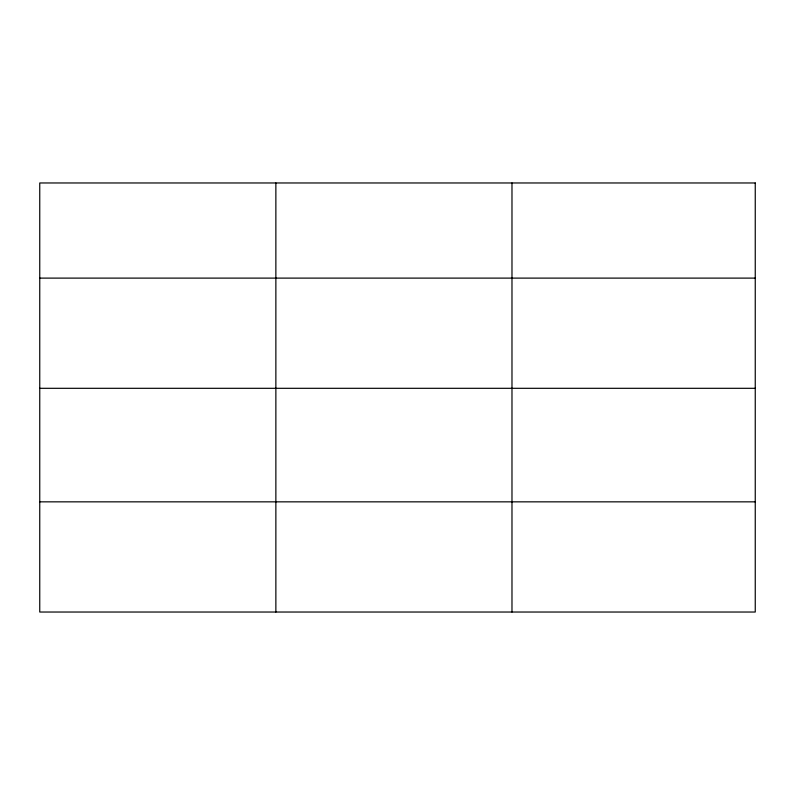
<?xml version="1.0" encoding="UTF-8"?>
<svg xmlns="http://www.w3.org/2000/svg" width="795" height="795" viewBox="0 0 795 795"><rect width="100%" height="100%" fill="white"/><g stroke="black" fill="none" stroke-linecap="round" stroke-linejoin="round"><path stroke-width="1.19" d="M39.75 278.111L755.25 278.111M39.75 388.308L755.25 388.308M39.75 501.844L755.25 501.844M511.98 182.969L511.98 612.031M275.865 182.969L275.865 612.031M755.25 182.969L39.75 182.969L39.75 612.031L755.25 612.031L755.25 182.969"/></g></svg>
